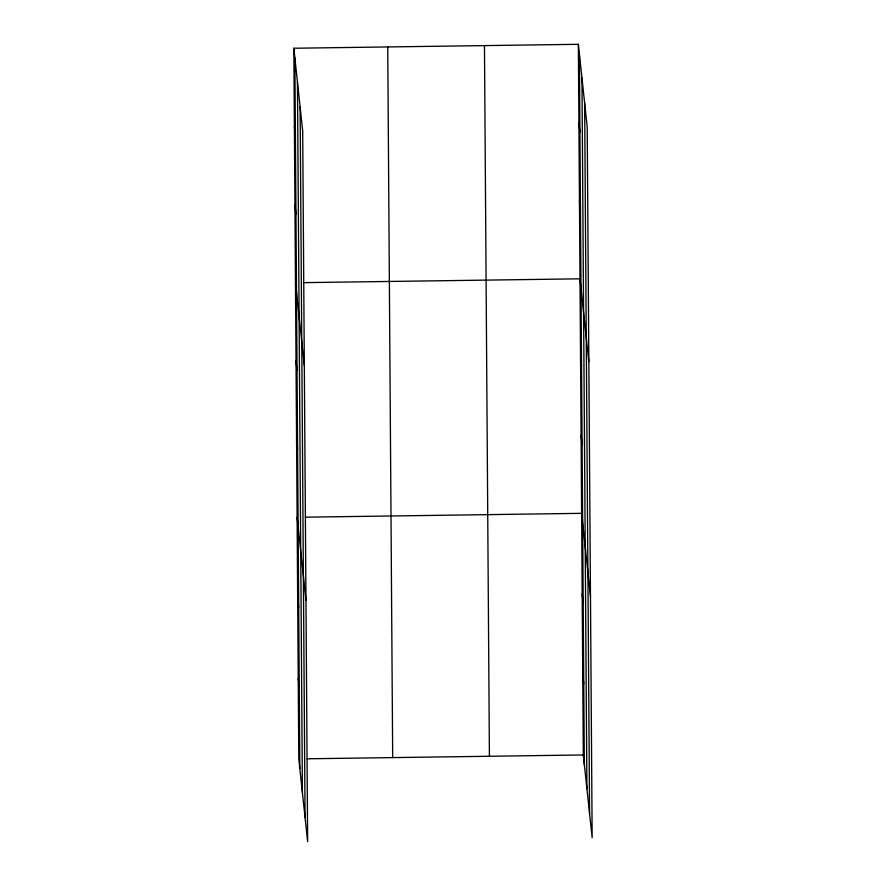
<?xml version="1.0" encoding="UTF-8"?>
<svg xmlns="http://www.w3.org/2000/svg" width="886" height="886" viewBox="0 0 886 886"><rect width="100%" height="100%" fill="white"/><g stroke="black" fill="none" stroke-linecap="round" stroke-linejoin="round"><path stroke-width="1.33" d="M293.842 48.243L302.691 131.039L307.641 841.7L298.792 758.903L293.842 48.243L578.359 44.3L587.208 127.097L592.158 837.757L583.309 754.961L578.359 44.3M303.765 282.645L579.987 278.813L588.836 361.61M305.393 517.169L581.626 513.337L590.475 596.134M307.077 758.793L583.309 754.961M578.901 122.467L579.92 132.047M579.444 200.646L580.463 210.226M580.529 356.992L581.559 366.571M581.083 435.159L582.102 444.739M582.18 593.875L583.209 603.455M582.744 674.423L583.763 683.992M294.396 126.41L295.415 135.99M294.938 204.588L295.957 214.168M295.481 282.756L304.33 365.553M296.024 360.934L297.043 370.514M296.566 439.102L297.596 448.681M297.109 517.28L305.958 600.077M297.674 597.817L298.693 607.397M298.239 678.366L299.258 687.935M584.616 102.931L589.578 813.592M581.958 78.034L586.909 788.706M579.378 53.88L584.328 764.54M484.465 45.596L489.415 756.267M387.736 46.936L392.686 757.608M300.11 106.874L305.061 817.534M297.452 81.977L302.403 792.638M294.872 57.823L299.822 768.483"/></g></svg>
